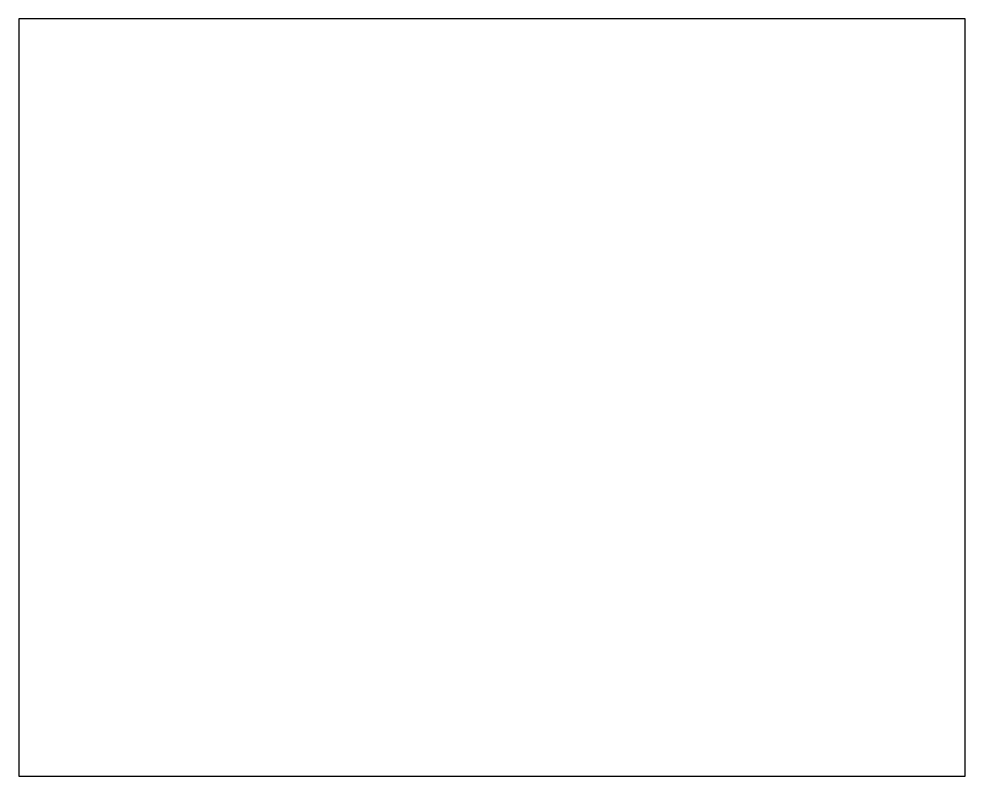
# Model space of a CAD drawing. Header units: metres. Extents: x 0 to 5000, y 0 to 4000.
import ezdxf

# ---------------------------------------------------------------- set-up
doc = ezdxf.new("R2010")
doc.units = ezdxf.units.M
doc.layers.add('WALLS', color=7, linetype='Continuous')

msp = doc.modelspace()

# ---------------------------------------------------------------- linework, layer by layer
at = {"layer": 'WALLS'}
msp.add_lwpolyline([(0, 0), (5000, 0), (5000, 4000), (0, 4000)], close=True, dxfattribs=at)

doc.saveas('drawing.dxf')
